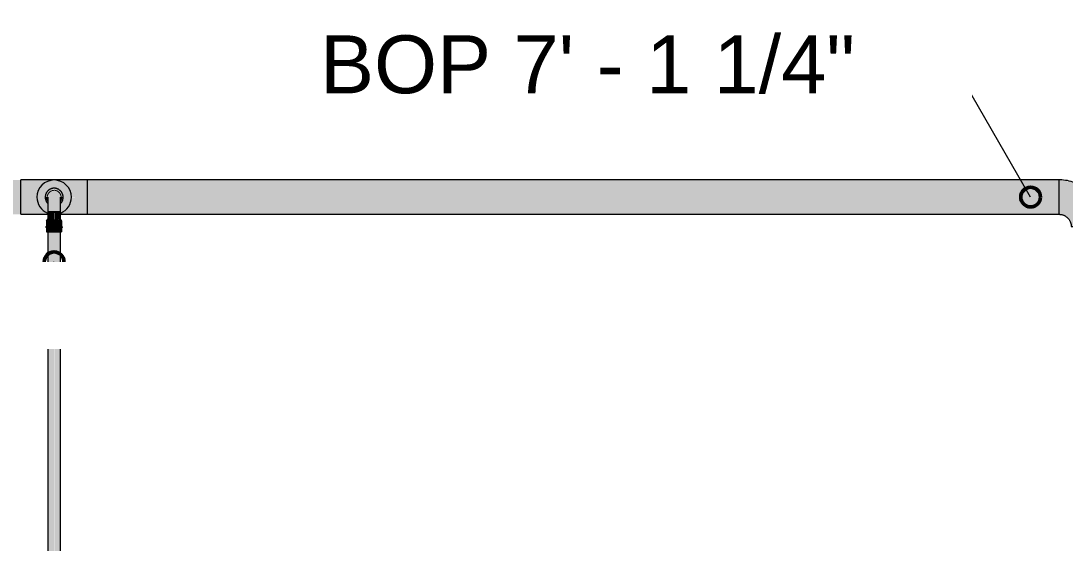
# Model space of a CAD drawing. Header units: inches. Extents: x -3385 to 41, y 7 to 1342.
# Drawn here: x -2810.6 to -2704.4, y 770.9 to 824.1 of the extents above; entities that cross this region are included whole.
import ezdxf

# ---------------------------------------------------------------- set-up
doc = ezdxf.new("R2010")
doc.units = ezdxf.units.IN
doc.header["$MEASUREMENT"] = 0
doc.layers.add('G-ANNO-DIMS', color=111, linetype='Continuous', lineweight=9)
doc.layers.add('P-PIPE', color=3, linetype='Continuous', lineweight=9)
doc.styles.add('Arial', font='arial.ttf', dxfattribs={"height": 5.901198})

# ---------------------------------------------------------------- blocks, each defined once
blk = doc.blocks.new('Elbow - Welded - Generic - Standard-1140190-LOWER PARKING')
at = {"layer": 'P-PIPE'}
for points in [[(-2702, 803.15), (-2700.25, 803.15), (-2700.48, 804.62), (-2701.16, 805.94), (-2702.23, 807), (-2703.53, 807.66), (-2704.99, 807.9), (-2704.99, 807.02), (-2704.99, 804.4), (-2704.37, 804.23), (-2703.92, 803.77), (-2703.75, 803.15), (-2702.66, 803.15), (-2702, 803.15)], [(-2700.82, 805.28), (-2700.99, 805.66), (-2701.05, 805.73), (-2700.95, 805.53)]]:
    blk.add_hatch(color=256, dxfattribs=at).paths.add_polyline_path(points, flags=0)
at = {"layer": 'P-PIPE', "flags": 128}
for points in [[(-2701.66, 806.52), (-2701.79, 806.66), (-2701.94, 806.78), (-2702.08, 806.9), (-2702.24, 807.01), (-2702.39, 807.12), (-2702.55, 807.22), (-2702.72, 807.32), (-2702.89, 807.4), (-2703.06, 807.48), (-2703.23, 807.56), (-2703.41, 807.62), (-2703.59, 807.68), (-2703.77, 807.74), (-2703.96, 807.78), (-2704.14, 807.82), (-2704.33, 807.85), (-2704.52, 807.87), (-2704.71, 807.89), (-2704.9, 807.9), (-2704.99, 807.9)], [(-2700.25, 803.15), (-2700.25, 803.34), (-2700.27, 803.53), (-2700.28, 803.72), (-2700.31, 803.91), (-2700.34, 804.1), (-2700.39, 804.28), (-2700.43, 804.46), (-2700.49, 804.65), (-2700.55, 804.82), (-2700.62, 805), (-2700.7, 805.17), (-2700.79, 805.34), (-2700.88, 805.51), (-2700.97, 805.67), (-2701.08, 805.83), (-2701.19, 805.99), (-2701.3, 806.14), (-2701.43, 806.28), (-2701.55, 806.42), (-2701.66, 806.52)], [(-2704.99, 804.4), (-2704.94, 804.4), (-2704.89, 804.39), (-2704.84, 804.39), (-2704.79, 804.38), (-2704.75, 804.37), (-2704.7, 804.36), (-2704.65, 804.35), (-2704.6, 804.33), (-2704.55, 804.32), (-2704.51, 804.3), (-2704.46, 804.28), (-2704.42, 804.26), (-2704.38, 804.23), (-2704.33, 804.21), (-2704.29, 804.18), (-2704.25, 804.15), (-2704.21, 804.12), (-2704.17, 804.09), (-2704.14, 804.05), (-2704.12, 804.04)], [(-2704.12, 804.04), (-2704.08, 804), (-2704.05, 803.96), (-2704.02, 803.93), (-2703.99, 803.89), (-2703.96, 803.85), (-2703.93, 803.8), (-2703.91, 803.76), (-2703.89, 803.72), (-2703.86, 803.67), (-2703.84, 803.63), (-2703.83, 803.58), (-2703.81, 803.53), (-2703.8, 803.49), (-2703.78, 803.44), (-2703.77, 803.39), (-2703.76, 803.34), (-2703.76, 803.29), (-2703.75, 803.24), (-2703.75, 803.19), (-2703.75, 803.15)]]:
    blk.add_lwpolyline(points, dxfattribs=at)
at = {"layer": 'P-PIPE'}
for centre, major_axis, ratio, start_param, end_param in [((-2704.99, 806.15), (0, 1.75), 0.002077, 6.151252, 6.28113), ((-2704.99, 806.15), (0, 1.75), 0.002077, 5.760216, 6.019331), ((-2704.99, 806.15), (0, 1.75), 0.002077, 5.498122, 5.757531), ((-2704.99, 806.15), (0, 1.75), 0.002077, 5.23618, 5.495732), ((-2704.99, 806.15), (0, 1.75), 0.002077, 4.974287, 5.233933), ((-2704.99, 806.15), (0, 1.75), 0.002077, 4.712412, 4.972133), ((-2704.99, 806.15), (0, 1.75), 0.002077, 4.450542, 4.710334), ((-2704.99, 806.15), (0, 1.75), 0.002077, 4.188668, 4.448535), ((-2704.99, 806.15), (0, 1.75), 0.002077, 3.926774, 4.186735), ((-2704.99, 806.15), (0, 1.75), 0.002077, 3.664831, 3.924936), ((-2704.99, 806.15), (0, 1.75), 0.002077, 3.402732, 3.663136), ((-2704.99, 806.15), (0, 1.75), 0.002077, 3.141593, 3.401337), ((-2702, 803.15), (1.75, 0), 0.002055, 3.143669, 3.273537), ((-2702, 803.15), (1.75, 0), 0.002055, 3.405469, 3.664556), ((-2702, 803.15), (1.75, 0), 0.002055, 3.667268, 3.926652), ((-2702, 803.15), (1.75, 0), 0.002055, 3.929067, 4.188596), ((-2702, 803.15), (1.75, 0), 0.002055, 4.190867, 4.45049), ((-2702, 803.15), (-1.75, 0), 0.002055, 1.311074, 1.570773), ((-2702, 803.15), (1.75, 0), 0.002055, 4.714466, 4.974236), ((-2702, 803.15), (1.75, 0), 0.002055, 4.976265, 5.236112), ((-2702, 803.15), (1.75, 0), 0.002055, 5.238064, 5.498007), ((-2702, 803.15), (1.75, 0), 0.002055, 5.499864, 5.759951), ((-2702, 803.15), (1.75, 0), 0.002055, 5.761663, 6.022052), ((-2702, 803.15), (-1.75, 0), 0.002055, 2.88187, 3.141593)]:
    blk.add_ellipse(centre, major_axis=major_axis, ratio=ratio, start_param=start_param, end_param=end_param, dxfattribs=at)
blk = doc.blocks.new('Victaulic-VicPress316-Elbow 90-45deg Style P568_P571 - Standard-1231055-LOWER PARKING')
at = {"layer": 'P-PIPE'}
for points in [[(-2807.9, 805.51), (-2807.9, 805.76), (-2807.93, 805.8), (-2807.99, 806.02), (-2808.01, 806.14), (-2807.92, 806.48), (-2807.76, 806.7), (-2807.6, 806.8), (-2807.54, 806.83), (-2807.36, 806.88), (-2807.28, 806.89), (-2807.25, 806.9), (-2807.25, 807.05), (-2807.41, 807.03), (-2807.57, 806.99), (-2807.86, 806.81), (-2808, 806.65), (-2808.1, 806.47), (-2808.11, 806.32), (-2808.16, 806.14), (-2808.14, 805.98), (-2808.1, 805.8), (-2808, 805.62)], [(-2807.9, 805.76), (-2807.89, 806.26), (-2807.84, 806.41), (-2807.77, 806.53), (-2807.69, 806.61), (-2807.64, 806.66), (-2807.54, 806.72), (-2807.4, 806.77), (-2807.36, 806.78), (-2807.25, 806.79), (-2807.25, 806.9), (-2807.29, 806.88), (-2807.41, 806.87), (-2807.6, 806.8), (-2807.79, 806.67), (-2807.92, 806.48), (-2807.97, 806.35), (-2808.01, 806.14), (-2807.97, 805.91), (-2807.92, 805.79)], [(-2807.36, 804.74), (-2807.25, 804.74), (-2807.25, 806.79), (-2807.36, 806.78), (-2807.47, 806.75), (-2807.64, 806.66), (-2807.67, 806.64), (-2807.75, 806.56), (-2807.82, 806.46), (-2807.88, 806.3), (-2807.89, 806.25), (-2807.9, 805.85), (-2807.89, 804.74), (-2807.47, 804.74)], [(-2806.59, 805.51), (-2806.49, 805.62), (-2806.4, 805.8), (-2806.39, 805.96), (-2806.34, 806.14), (-2806.35, 806.29), (-2806.4, 806.47), (-2806.49, 806.65), (-2806.63, 806.81), (-2806.92, 806.99), (-2807.25, 806.98), (-2807.24, 806.9), (-2807.2, 806.88), (-2807.07, 806.87), (-2806.88, 806.79), (-2806.7, 806.68), (-2806.57, 806.47), (-2806.5, 806.25), (-2806.48, 806.14), (-2806.59, 805.69), (-2806.59, 805.53)], [(-2806.59, 805.76), (-2806.55, 805.85), (-2806.52, 805.92), (-2806.48, 806.14), (-2806.52, 806.36), (-2806.57, 806.48), (-2806.73, 806.7), (-2806.89, 806.8), (-2806.93, 806.82), (-2807.08, 806.87), (-2807.21, 806.89), (-2807.25, 806.89), (-2807.24, 806.79), (-2807.09, 806.77), (-2806.95, 806.72), (-2806.88, 806.68), (-2806.78, 806.59), (-2806.7, 806.5), (-2806.65, 806.41), (-2806.61, 806.28), (-2806.6, 806.25), (-2806.59, 805.79)], [(-2807.25, 804.74), (-2806.59, 804.74), (-2806.6, 806.25), (-2806.63, 806.36), (-2806.68, 806.46), (-2806.74, 806.56), (-2806.82, 806.64), (-2806.97, 806.73), (-2807.02, 806.75), (-2807.13, 806.78), (-2807.25, 806.78), (-2807.25, 804.99)], [(-2807.88, 803.87), (-2807.76, 803.89), (-2807.71, 803.9), (-2807.68, 803.88), (-2807.48, 803.89), (-2807.4, 803.88), (-2807.25, 803.91), (-2807.25, 804.74), (-2807.9, 804.74), (-2807.89, 803.89), (-2807.88, 803.87)], [(-2806.67, 803.88), (-2806.61, 803.88), (-2806.59, 803.91), (-2806.6, 804.74), (-2807.25, 804.74), (-2807.23, 803.91), (-2807.07, 803.88), (-2806.89, 803.89), (-2806.82, 803.88), (-2806.77, 803.9), (-2806.68, 803.88)], [(-2807.25, 803.24), (-2807.25, 803.69), (-2808.01, 803.69), (-2808, 803.24), (-2807.35, 803.24)], [(-2807.25, 803.69), (-2807.26, 803.91), (-2807.42, 803.88), (-2807.6, 803.89), (-2807.68, 803.88), (-2807.72, 803.91), (-2807.84, 803.88), (-2807.89, 803.89), (-2807.9, 803.91), (-2807.97, 803.83), (-2808, 803.75), (-2808, 803.69), (-2807.37, 803.69)], [(-2807.25, 803.69), (-2806.48, 803.69), (-2806.49, 803.77), (-2806.59, 803.91), (-2806.63, 803.88), (-2806.72, 803.89), (-2806.79, 803.9), (-2806.82, 803.89), (-2807.02, 803.88), (-2807.13, 803.89), (-2807.25, 803.91), (-2807.25, 803.69)], [(-2807.25, 803.24), (-2806.48, 803.24), (-2806.49, 803.69), (-2807.25, 803.69), (-2807.25, 803.24)], [(-2807.25, 802.95), (-2807.25, 803.24), (-2808.01, 803.24), (-2808.11, 803.19), (-2808.16, 803.09), (-2808.1, 802.99), (-2808.01, 802.95), (-2807.38, 802.95)], [(-2807.25, 802.61), (-2807.25, 802.95), (-2808.01, 802.95), (-2808.01, 802.61), (-2807.38, 802.61)], [(-2807.25, 802.95), (-2806.48, 802.95), (-2806.38, 803), (-2806.33, 803.09), (-2806.4, 803.19), (-2806.48, 803.24), (-2807.25, 803.24), (-2807.25, 803.01)], [(-2807.25, 802.61), (-2806.48, 802.61), (-2806.49, 802.95), (-2807.25, 802.95)]]:
    blk.add_hatch(color=256, dxfattribs=at).paths.add_polyline_path(points, flags=0)
for p, q in [((-2808.01, 806.14), (-2808.01, 806.14)), ((-2808.01, 806.14), (-2808.01, 806.14)), ((-2807.9, 806.13), (-2807.9, 806.13)), ((-2806.59, 806.13), (-2806.59, 806.13)), ((-2806.48, 806.14), (-2806.48, 806.14)), ((-2806.48, 806.14), (-2806.48, 806.14)), ((-2807.9, 804.74), (-2807.9, 803.84)), ((-2806.59, 803.85), (-2806.59, 804.74)), ((-2808.01, 803.69), (-2807.9, 803.91)), ((-2808.01, 803.69), (-2808.01, 803.24)), ((-2806.48, 803.69), (-2806.59, 803.91)), ((-2806.48, 803.24), (-2806.48, 803.69)), ((-2808.01, 802.95), (-2808.01, 802.61)), ((-2806.48, 802.61), (-2806.48, 802.95))]:
    blk.add_line(p, q, dxfattribs=at)
at = {"layer": 'P-PIPE', "flags": 128}
for points in [[(-2807.25, 807.05), (-2807.28, 807.05), (-2807.32, 807.05), (-2807.36, 807.04), (-2807.39, 807.04), (-2807.43, 807.03), (-2807.46, 807.02), (-2807.5, 807.01), (-2807.53, 807), (-2807.57, 806.99), (-2807.6, 806.98), (-2807.63, 806.96), (-2807.67, 806.95), (-2807.7, 806.93), (-2807.73, 806.91), (-2807.76, 806.89), (-2807.79, 806.87), (-2807.82, 806.85), (-2807.85, 806.82), (-2807.87, 806.8), (-2807.9, 806.77), (-2807.93, 806.75), (-2807.95, 806.72), (-2807.97, 806.69), (-2807.99, 806.66), (-2808.01, 806.63), (-2808.03, 806.6), (-2808.05, 806.57), (-2808.07, 806.53), (-2808.08, 806.5), (-2808.1, 806.47), (-2808.11, 806.43), (-2808.12, 806.4), (-2808.13, 806.36), (-2808.14, 806.33), (-2808.14, 806.29), (-2808.15, 806.26), (-2808.15, 806.22), (-2808.16, 806.18), (-2808.16, 806.15), (-2808.16, 806.11), (-2808.16, 806.07), (-2808.15, 806.04), (-2808.15, 806), (-2808.14, 805.96), (-2808.13, 805.93), (-2808.13, 805.89), (-2808.11, 805.86), (-2808.1, 805.82), (-2808.09, 805.79), (-2808.08, 805.76), (-2808.06, 805.72), (-2808.04, 805.69), (-2808.02, 805.66), (-2808, 805.63), (-2807.98, 805.6), (-2807.96, 805.57), (-2807.94, 805.54), (-2807.91, 805.52)], [(-2806.59, 805.5), (-2806.57, 805.53), (-2806.54, 805.56), (-2806.52, 805.58), (-2806.5, 805.61), (-2806.48, 805.64), (-2806.46, 805.67), (-2806.44, 805.71), (-2806.43, 805.74), (-2806.41, 805.77), (-2806.4, 805.81), (-2806.38, 805.84), (-2806.37, 805.87), (-2806.36, 805.91), (-2806.35, 805.95), (-2806.35, 805.98), (-2806.34, 806.02), (-2806.34, 806.05), (-2806.34, 806.09), (-2806.33, 806.13), (-2806.33, 806.16), (-2806.34, 806.2), (-2806.34, 806.24), (-2806.34, 806.27), (-2806.35, 806.31), (-2806.36, 806.34), (-2806.37, 806.38), (-2806.38, 806.41), (-2806.39, 806.45), (-2806.4, 806.48), (-2806.42, 806.52), (-2806.43, 806.55), (-2806.45, 806.58), (-2806.47, 806.61), (-2806.49, 806.64), (-2806.51, 806.67), (-2806.53, 806.7), (-2806.55, 806.73), (-2806.58, 806.76), (-2806.6, 806.78), (-2806.63, 806.81), (-2806.66, 806.83), (-2806.69, 806.86), (-2806.72, 806.88), (-2806.75, 806.9), (-2806.78, 806.92), (-2806.81, 806.94), (-2806.84, 806.95), (-2806.87, 806.97), (-2806.91, 806.98), (-2806.94, 807), (-2806.98, 807.01), (-2807.01, 807.02), (-2807.05, 807.03), (-2807.08, 807.03), (-2807.12, 807.04), (-2807.15, 807.04), (-2807.19, 807.05), (-2807.23, 807.05), (-2807.25, 807.05)], [(-2808.01, 806.14), (-2808.01, 806.1), (-2808.01, 806.07), (-2808.01, 806.04), (-2808, 806.01), (-2808, 805.98), (-2807.99, 805.95), (-2807.98, 805.92), (-2807.97, 805.89), (-2807.96, 805.87), (-2807.95, 805.84), (-2807.94, 805.81), (-2807.93, 805.78), (-2807.91, 805.75)], [(-2807.9, 806.13), (-2807.9, 806.13), (-2807.9, 806.13), (-2807.9, 806.12), (-2807.9, 806.11), (-2807.9, 806.1), (-2807.9, 806.09), (-2807.9, 806.08), (-2807.9, 806.06), (-2807.9, 806.04), (-2807.9, 806.02), (-2807.9, 806), (-2807.9, 805.97), (-2807.9, 805.95), (-2807.9, 805.92), (-2807.9, 805.89), (-2807.9, 805.86), (-2807.9, 805.82), (-2807.9, 805.79), (-2807.9, 805.75), (-2807.9, 805.71), (-2807.9, 805.67), (-2807.9, 805.63), (-2807.9, 805.58), (-2807.9, 805.54), (-2807.9, 805.49), (-2807.9, 805.44), (-2807.9, 805.39), (-2807.9, 805.34), (-2807.9, 805.29), (-2807.9, 805.24), (-2807.9, 805.19), (-2807.9, 805.14), (-2807.9, 805.08), (-2807.9, 805.03), (-2807.9, 804.97), (-2807.9, 804.92), (-2807.9, 804.86), (-2807.9, 804.81), (-2807.9, 804.75), (-2807.9, 804.74)], [(-2806.59, 805.75), (-2806.57, 805.77), (-2806.56, 805.8), (-2806.54, 805.83), (-2806.53, 805.86), (-2806.52, 805.89), (-2806.51, 805.92), (-2806.5, 805.94), (-2806.5, 805.97), (-2806.49, 806), (-2806.49, 806.04), (-2806.48, 806.07), (-2806.48, 806.1), (-2806.48, 806.13), (-2806.48, 806.14)], [(-2806.59, 804.74), (-2806.59, 804.79), (-2806.59, 804.85), (-2806.59, 804.9), (-2806.59, 804.96), (-2806.59, 805.01), (-2806.59, 805.07), (-2806.59, 805.12), (-2806.59, 805.18), (-2806.59, 805.23), (-2806.59, 805.28), (-2806.59, 805.33), (-2806.59, 805.38), (-2806.59, 805.43), (-2806.59, 805.48), (-2806.59, 805.52), (-2806.59, 805.57), (-2806.59, 805.61), (-2806.59, 805.66), (-2806.59, 805.7), (-2806.59, 805.74), (-2806.59, 805.78), (-2806.59, 805.81), (-2806.59, 805.85), (-2806.59, 805.88), (-2806.59, 805.91), (-2806.59, 805.94), (-2806.59, 805.97), (-2806.59, 805.99), (-2806.59, 806.02), (-2806.59, 806.04), (-2806.59, 806.06), (-2806.59, 806.07), (-2806.59, 806.09), (-2806.59, 806.1), (-2806.59, 806.11), (-2806.59, 806.12), (-2806.59, 806.13), (-2806.59, 806.13), (-2806.59, 806.13), (-2806.59, 806.13)], [(-2807.97, 803.24), (-2807.98, 803.24), (-2807.99, 803.24), (-2808, 803.24), (-2808, 803.24), (-2808.01, 803.24), (-2808.01, 803.24), (-2808.02, 803.24), (-2808.04, 803.24), (-2808.02, 802.95), (-2808.01, 802.95), (-2808.01, 802.95), (-2808.01, 802.95), (-2808, 802.95), (-2807.99, 802.95), (-2807.99, 802.95), (-2807.98, 802.95), (-2807.97, 802.95), (-2807.96, 802.95), (-2807.94, 802.95), (-2807.93, 802.95), (-2807.92, 802.95), (-2807.9, 802.95), (-2807.88, 802.95), (-2807.87, 802.95), (-2807.85, 802.95), (-2807.83, 802.95), (-2807.81, 802.95), (-2807.79, 802.95), (-2807.76, 802.95), (-2807.74, 802.95), (-2807.72, 802.95), (-2807.69, 802.95), (-2807.67, 802.95), (-2807.64, 802.95), (-2807.61, 802.95), (-2807.59, 802.95), (-2807.56, 802.95), (-2807.53, 802.95), (-2807.5, 802.95), (-2807.47, 802.95), (-2807.44, 802.95), (-2807.41, 802.95), (-2807.38, 802.95), (-2807.35, 802.95), (-2807.32, 802.95), (-2807.29, 802.95), (-2807.26, 802.95), (-2807.25, 802.95)], [(-2807.25, 802.95), (-2807.22, 802.95), (-2807.18, 802.95), (-2807.15, 802.95), (-2807.12, 802.95), (-2807.09, 802.95), (-2807.06, 802.95), (-2807.03, 802.95), (-2807, 802.95), (-2806.98, 802.95), (-2806.95, 802.95), (-2806.92, 802.95), (-2806.89, 802.95), (-2806.87, 802.95), (-2806.84, 802.95), (-2806.81, 802.95), (-2806.79, 802.95), (-2806.76, 802.95), (-2806.74, 802.95), (-2806.72, 802.95), (-2806.7, 802.95), (-2806.67, 802.95), (-2806.65, 802.95), (-2806.64, 802.95), (-2806.62, 802.95), (-2806.6, 802.95), (-2806.58, 802.95), (-2806.57, 802.95), (-2806.56, 802.95), (-2806.54, 802.95), (-2806.53, 802.95), (-2806.52, 802.95), (-2806.51, 802.95), (-2806.5, 802.95), (-2806.5, 802.95), (-2806.49, 802.95), (-2806.48, 802.95), (-2806.48, 802.95), (-2806.47, 802.95), (-2806.45, 802.95), (-2806.47, 803.24), (-2806.48, 803.24), (-2806.48, 803.24), (-2806.49, 803.24), (-2806.49, 803.24), (-2806.5, 803.24), (-2806.51, 803.24), (-2806.52, 803.24)]]:
    blk.add_lwpolyline(points, dxfattribs=at)
at = {"layer": 'P-PIPE'}
for centre, major_axis, start_param, end_param in [((-2807.25, 803.24), (0.766, 0), 3.141593, 4.712389), ((-2807.25, 802.95), (0.766, 0), 3.141593, 4.712389), ((-2807.25, 802.61), (0.766, 0), 3.141593, 4.712389), ((-2807.25, 803.24), (0.767, 0), 4.712389, 6.283185), ((-2807.25, 802.95), (0.767, 0), 4.712389, 6.283185), ((-2807.25, 802.61), (0.767, 0), 4.712389, 6.283185)]:
    blk.add_ellipse(centre, major_axis=major_axis, ratio=0.002016, start_param=start_param, end_param=end_param, dxfattribs=at)

msp = doc.modelspace()

# ---------------------------------------------------------------- hatches: boundary and pattern name
at = {"layer": 'P-PIPE'}
for points in [[(-2838.77, 806.146), (-2810.628, 806.146), (-2810.632, 807.896), (-2888.614, 807.896), (-2888.611, 806.738), (-2888.611, 806.146), (-2873.719, 806.146)], [(-2807.904, 804.534), (-2807.904, 804.753), (-2808.027, 804.786), (-2808.599, 805.358), (-2808.809, 806.139), (-2808.599, 806.92), (-2808.027, 807.492), (-2807.246, 807.702), (-2806.465, 807.492), (-2805.893, 806.92), (-2805.684, 806.138), (-2805.893, 805.358), (-2806.465, 804.786), (-2806.589, 804.753), (-2806.589, 804.534), (-2806.361, 804.631), (-2806.005, 804.907), (-2805.731, 805.264), (-2805.556, 805.686), (-2805.496, 806.139), (-2805.556, 806.592), (-2805.731, 807.014), (-2806.009, 807.377), (-2806.371, 807.655), (-2806.793, 807.83), (-2807.246, 807.889), (-2807.699, 807.83), (-2808.131, 807.647), (-2808.484, 807.377), (-2808.762, 807.014), (-2808.936, 806.592), (-2808.996, 806.139), (-2808.936, 805.686), (-2808.762, 805.264), (-2808.484, 804.902), (-2808.121, 804.624), (-2808.008, 804.577)], [(-2733.921, 806.146), (-2704.989, 806.146), (-2704.992, 807.896), (-2803.86, 807.896), (-2803.857, 806.739), (-2803.857, 806.146), (-2803.82, 806.146)], [(-2873.719, 804.396), (-2810.632, 804.397), (-2810.629, 805.479), (-2810.628, 806.146), (-2888.611, 806.142), (-2888.614, 804.396)], [(-2733.921, 804.396), (-2704.992, 804.396), (-2704.989, 805.503), (-2704.989, 806.146), (-2803.857, 806.142), (-2803.858, 804.396), (-2803.82, 804.396)], [(-2807.904, 751.26), (-2807.246, 751.27), (-2807.25, 802.609), (-2807.904, 802.609), (-2807.904, 751.26)], [(-2806.589, 751.26), (-2806.592, 802.61), (-2807.246, 802.609), (-2807.242, 751.262), (-2806.592, 751.26)]]:
    msp.add_hatch(color=256, dxfattribs=at).paths.add_polyline_path(points, flags=0)
h = msp.add_hatch(color=256, dxfattribs=at)
h.paths.add_polyline_path([(-2803.858, 807.52), (-2803.858, 807.52), (-2805.556, 807.618)], flags=0)
h.paths.add_polyline_path([(-2807.246, 807.896), (-2810.632, 807.896), (-2810.629, 806.739), (-2810.628, 806.142), (-2808.996, 806.142), (-2808.936, 806.592), (-2808.812, 806.925), (-2808.762, 807.014), (-2808.614, 807.235), (-2808.375, 807.481), (-2808.093, 807.674), (-2807.83, 807.794), (-2807.54, 807.871), (-2807.292, 807.892)], flags=0)
h.paths.add_polyline_path([(-2803.857, 806.142), (-2803.86, 807.896), (-2807.167, 807.889), (-2806.952, 807.87), (-2806.662, 807.794), (-2806.366, 807.655), (-2806.116, 807.48), (-2805.878, 807.234), (-2805.68, 806.924), (-2805.545, 806.553), (-2805.496, 806.142), (-2805.431, 806.142)], flags=0)
h.paths.add_polyline_path([(-2810.629, 807.52), (-2810.63, 807.52), (-2808.484, 807.644)], flags=0)
h = msp.add_hatch(color=256, dxfattribs=at)
h.paths.add_polyline_path([(-2806.337, 806.138), (-2805.684, 806.139), (-2805.893, 806.92), (-2806.465, 807.492), (-2807.246, 807.702), (-2808.027, 807.492), (-2808.599, 806.92), (-2808.809, 806.139), (-2808.156, 806.139), (-2808.158, 806.158), (-2808.104, 806.342), (-2808.095, 806.469), (-2807.973, 806.681), (-2807.843, 806.821), (-2807.575, 806.987), (-2807.346, 807.039), (-2807.246, 807.048), (-2807.246, 806.976), (-2806.918, 806.987), (-2806.627, 806.806), (-2806.473, 806.613), (-2806.382, 806.412), (-2806.343, 806.201), (-2806.337, 806.139)], flags=0)
h.paths.add_polyline_path([(-2807.196, 806.882), (-2807.248, 806.902), (-2807.246, 806.902), (-2807.199, 806.882)], flags=0)
h = msp.add_hatch(color=256, dxfattribs=at)
h.paths.add_polyline_path([(-2805.556, 806.592), (-2805.68, 806.924), (-2805.731, 807.014), (-2805.603, 806.705)], flags=0)
h.paths.add_polyline_path([(-2805.731, 807.014), (-2805.878, 807.234), (-2806.009, 807.377), (-2805.733, 807.018)], flags=0)
h.paths.add_polyline_path([(-2807.699, 807.83), (-2807.246, 807.889), (-2806.816, 807.835), (-2806.952, 807.87), (-2807.325, 807.889), (-2807.54, 807.871), (-2807.676, 807.835)], flags=0)
h.paths.add_polyline_path([(-2808.484, 807.377), (-2808.109, 807.66), (-2807.699, 807.83), (-2807.83, 807.794), (-2808.126, 807.655), (-2808.375, 807.481), (-2808.479, 807.381)], flags=0)
h.paths.add_polyline_path([(-2808.762, 807.014), (-2808.484, 807.377), (-2808.638, 807.199), (-2808.759, 807.018)], flags=0)
h.paths.add_polyline_path([(-2806.009, 807.377), (-2806.174, 807.52), (-2806.391, 807.67), (-2806.662, 807.794), (-2806.793, 807.83), (-2806.371, 807.655), (-2806.014, 807.381)], flags=0)
h = msp.add_hatch(color=256, dxfattribs=at)
h.paths.add_polyline_path([(-2806.005, 804.396), (-2803.86, 804.396), (-2803.857, 805.479), (-2803.857, 806.142), (-2805.496, 806.139), (-2805.556, 805.686), (-2805.731, 805.264), (-2805.878, 805.052), (-2806.009, 804.902), (-2806.179, 804.762), (-2806.372, 804.623), (-2806.589, 804.528), (-2806.589, 804.396)], flags=0)
h.paths.add_polyline_path([(-2810.63, 804.767), (-2810.629, 804.767), (-2808.484, 804.644)], flags=0)
h.paths.add_polyline_path([(-2807.904, 804.396), (-2807.904, 804.528), (-2808.128, 804.629), (-2808.484, 804.902), (-2808.614, 805.052), (-2808.812, 805.361), (-2808.947, 805.732), (-2809.001, 806.142), (-2810.628, 806.142), (-2810.631, 804.396), (-2808.121, 804.396)], flags=0)
h = msp.add_hatch(color=256, dxfattribs=at)
h.paths.add_polyline_path([(-2806.589, 804.753), (-2806.465, 804.786), (-2805.893, 805.358), (-2805.684, 806.139), (-2806.336, 806.136), (-2806.334, 806.115), (-2806.388, 805.934), (-2806.397, 805.803), (-2806.519, 805.592), (-2806.589, 805.5), (-2806.589, 804.902)], flags=0)
h.paths.add_polyline_path([(-2807.904, 804.753), (-2807.904, 805.511), (-2808.021, 805.663), (-2808.111, 805.864), (-2808.146, 806.038), (-2808.164, 806.138), (-2808.808, 806.138), (-2808.599, 805.358), (-2808.027, 804.786)], flags=0)
h = msp.add_hatch(color=256, dxfattribs=at)
h.paths.add_polyline_path([(-2807.904, 804.528), (-2807.904, 804.534), (-2808.121, 804.624)], flags=0)
h.paths.add_polyline_path([(-2805.556, 805.686), (-2805.545, 805.732), (-2805.545, 805.768)], flags=0)
h.paths.add_polyline_path([(-2805.731, 805.264), (-2805.635, 805.479), (-2805.68, 805.386)], flags=0)
h.paths.add_polyline_path([(-2806.009, 804.902), (-2805.854, 805.087), (-2805.892, 805.054), (-2806.005, 804.907)], flags=0)

# ---------------------------------------------------------------- linework, layer by layer
at = {"layer": 'G-ANNO-DIMS'}
for p, q in [((-2715.77, 819.812), (-2724.629, 819.812)), ((-2707.88, 806.146), (-2715.77, 819.812)), ((-2807.246, 799.562), (-2811.563, 795.245))]:
    msp.add_line(p, q, dxfattribs=at)
at = {"layer": 'G-ANNO-DIMS', "lineweight": 50}
for centre in [(-2707.88, 806.146), (-2807.246, 799.562)]:
    msp.add_circle(centre, 1, dxfattribs=at)
at = {"layer": 'P-PIPE'}
for p, q in [((-2803.86, 807.896), (-2810.632, 807.896)), ((-2704.992, 807.896), (-2803.86, 807.896)), ((-2808.996, 806.142), (-2808.996, 806.139)), ((-2807.904, 806.138), (-2807.904, 806.135)), ((-2806.589, 806.135), (-2806.589, 806.138)), ((-2805.496, 806.139), (-2805.496, 806.142)), ((-2810.632, 804.396), (-2807.904, 804.396)), ((-2806.589, 804.396), (-2803.86, 804.396)), ((-2803.86, 804.396), (-2704.992, 804.396)), ((-2807.904, 802.61), (-2807.904, 751.26)), ((-2806.589, 751.26), (-2806.589, 802.61))]:
    msp.add_line(p, q, dxfattribs=at)
for centre, major_axis, ratio, start_param, end_param in [((-2810.632, 806.146), (0, 1.75), 0.0020766, 6.1512721, 6.2811697), ((-2810.632, 806.146), (0, 1.75), 0.0020766, 6.0213859, 6.1512836), ((-2810.632, 806.146), (0, 1.75), 0.0020766, 5.7595865, 6.0200137), ((-2810.632, 806.146), (0, 1.75), 0.0020766, 5.7602038, 6.0193703), ((-2810.632, 806.146), (0, 1.75), 0.0020766, 5.4981157, 5.7575709), ((-2810.632, 806.146), (0, 1.75), 0.0020766, 5.4977871, 5.7579234), ((-2807.246, 806.139), (1.75, 0), 0.999998, 0, 3.1415884), ((-2803.86, 806.146), (0, 1.75), 0.0020766, 6.1512721, 6.2811697), ((-2803.86, 806.146), (0, 1.75), 0.0020766, 6.0213859, 6.1512836), ((-2803.86, 806.146), (0, 1.75), 0.0020766, 5.7595865, 6.0200137), ((-2803.86, 806.146), (0, 1.75), 0.0020766, 5.7602038, 6.0193703), ((-2803.86, 806.146), (0, 1.75), 0.0020766, 5.4977871, 5.7579234), ((-2803.86, 806.146), (0, 1.75), 0.0020766, 5.4981157, 5.7575709), ((-2704.992, 806.146), (0, 1.75), 0.0020766, 6.0213859, 6.1512639), ((-2704.992, 806.146), (0, 1.75), 0.0020766, 5.7595865, 6.0199867), ((-2704.992, 806.146), (0, 1.75), 0.0020766, 5.4977871, 5.7578908), ((-2810.632, 806.146), (0, 1.75), 0.0020766, 5.2361766, 5.4957715), ((-2810.632, 806.146), (0, 1.75), 0.0020766, 5.2359878, 5.4959837), ((-2810.632, 806.146), (0, 1.75), 0.0020766, 4.9742849, 5.2339722), ((-2810.632, 806.146), (0, 1.75), 0.0020766, 4.9741884, 5.2340919), ((-2810.632, 806.146), (0, 1.75), 0.0020766, 4.7124117, 4.9721728), ((-2810.632, 806.146), (0, 1.75), 0.0020766, 4.712389, 4.9722185), ((-2803.86, 806.146), (0, 1.75), 0.0020766, 5.2359878, 5.4959837), ((-2803.86, 806.146), (0, 1.75), 0.0020766, 5.2361766, 5.4957715), ((-2803.86, 806.146), (0, 1.75), 0.0020766, 4.9741884, 5.2340919), ((-2803.86, 806.146), (0, 1.75), 0.0020766, 4.9742849, 5.2339722), ((-2803.86, 806.146), (0, 1.75), 0.0020766, 4.712389, 4.9722185), ((-2803.86, 806.146), (0, 1.75), 0.0020766, 4.7124117, 4.9721728), ((-2704.992, 806.146), (0, 1.75), 0.0020766, 5.2359878, 5.4959483), ((-2704.992, 806.146), (0, 1.75), 0.0020766, 4.9741884, 5.2340547), ((-2704.992, 806.146), (0, 1.75), 0.0020766, 4.712389, 4.9721799), ((-2810.632, 806.146), (0, 1.75), 0.0020766, 4.1886699, 4.448574), ((-2810.632, 806.146), (0, 1.75), 0.0020766, 4.1887902, 4.4484768), ((-2810.632, 806.146), (0, 1.75), 0.0020766, 4.4505433, 4.7103734), ((-2810.632, 806.146), (0, 1.75), 0.0020766, 4.4505896, 4.7103502), ((-2807.246, 806.139), (1.75, 0), 0.999998, 3.1415927, 4.323701), ((-2807.246, 806.139), (1.75, 0), 0.999998, 5.1010769, 6.2831811), ((-2803.86, 806.146), (0, 1.75), 0.0020766, 4.4505896, 4.7103502), ((-2803.86, 806.146), (0, 1.75), 0.0020766, 4.4505433, 4.7103734), ((-2803.86, 806.146), (0, 1.75), 0.0020766, 4.1887902, 4.4484768), ((-2803.86, 806.146), (0, 1.75), 0.0020766, 4.1886699, 4.448574), ((-2704.992, 806.146), (0, 1.75), 0.0020766, 4.4505896, 4.7103102), ((-2704.992, 806.146), (0, 1.75), 0.0020766, 4.1887902, 4.4484354), ((-2810.632, 806.146), (0, 1.75), 0.0020766, 3.1415927, 3.4013764), ((-2810.632, 806.146), (0, 1.75), 0.0020766, 3.1415927, 3.2714903), ((-2810.632, 806.146), (0, 1.75), 0.0020766, 3.4027451, 3.6631758), ((-2810.632, 806.146), (0, 1.75), 0.0020766, 3.403392, 3.662555), ((-2810.632, 806.146), (0, 1.75), 0.0020766, 3.6648375, 3.9249752), ((-2810.632, 806.146), (0, 1.75), 0.0020766, 3.6651914, 3.9246453), ((-2810.632, 806.146), (0, 1.75), 0.0020766, 3.9267778, 4.1867746), ((-2810.632, 806.146), (0, 1.75), 0.0020766, 3.9269908, 4.186585), ((-2803.86, 806.146), (0, 1.75), 0.0020766, 3.1415927, 3.4013764), ((-2803.86, 806.146), (0, 1.75), 0.0020766, 3.1415927, 3.2714903), ((-2803.86, 806.146), (0, 1.75), 0.0020766, 3.4027451, 3.6631758), ((-2803.86, 806.146), (0, 1.75), 0.0020766, 3.403392, 3.662555), ((-2803.86, 806.146), (0, 1.75), 0.0020766, 3.9269908, 4.186585), ((-2803.86, 806.146), (0, 1.75), 0.0020766, 3.9267778, 4.1867746), ((-2803.86, 806.146), (0, 1.75), 0.0020766, 3.6651914, 3.9246453), ((-2803.86, 806.146), (0, 1.75), 0.0020766, 3.6648375, 3.9249752), ((-2704.992, 806.146), (0, 1.75), 0.0020766, 3.1415927, 3.2714707), ((-2704.992, 806.146), (0, 1.75), 0.0020766, 3.403392, 3.6625034), ((-2704.992, 806.146), (0, 1.75), 0.0020766, 3.9269908, 4.1865418), ((-2704.992, 806.146), (0, 1.75), 0.0020766, 3.6651914, 3.9245994)]:
    msp.add_ellipse(centre, major_axis=major_axis, ratio=ratio, start_param=start_param, end_param=end_param, dxfattribs=at)

# ---------------------------------------------------------------- block references
for name in ['Elbow - Welded - Generic - Standard-1140190-LOWER PARKING', 'Victaulic-VicPress316-Elbow 90-45deg Style P568_P571 - Standard-1231055-LOWER PARKING']:
    msp.add_blockref(name, (0, 0), dxfattribs=at)

# ---------------------------------------------------------------- next in the draw order: texts
at = {"layer": 'G-ANNO-DIMS', "char_height": 5.9012, "attachment_point": 1, "line_spacing_factor": 0.938532, "style": 'Arial', "bg_fill": 3, "box_fill_scale": 1.25, "bg_fill_color": 0, "bg_fill_transparency": 0}
for s, insert, width in [('BOP 7\' - 1 1/4"', (-2780.189, 822.616), 64.872), ('BOP 7\' - 10 1/4"', (-2877.623, 798.049), 70.344)]:
    msp.add_mtext(s, dxfattribs=dict(at, insert=insert, width=width))

doc.saveas('drawing.dxf')
